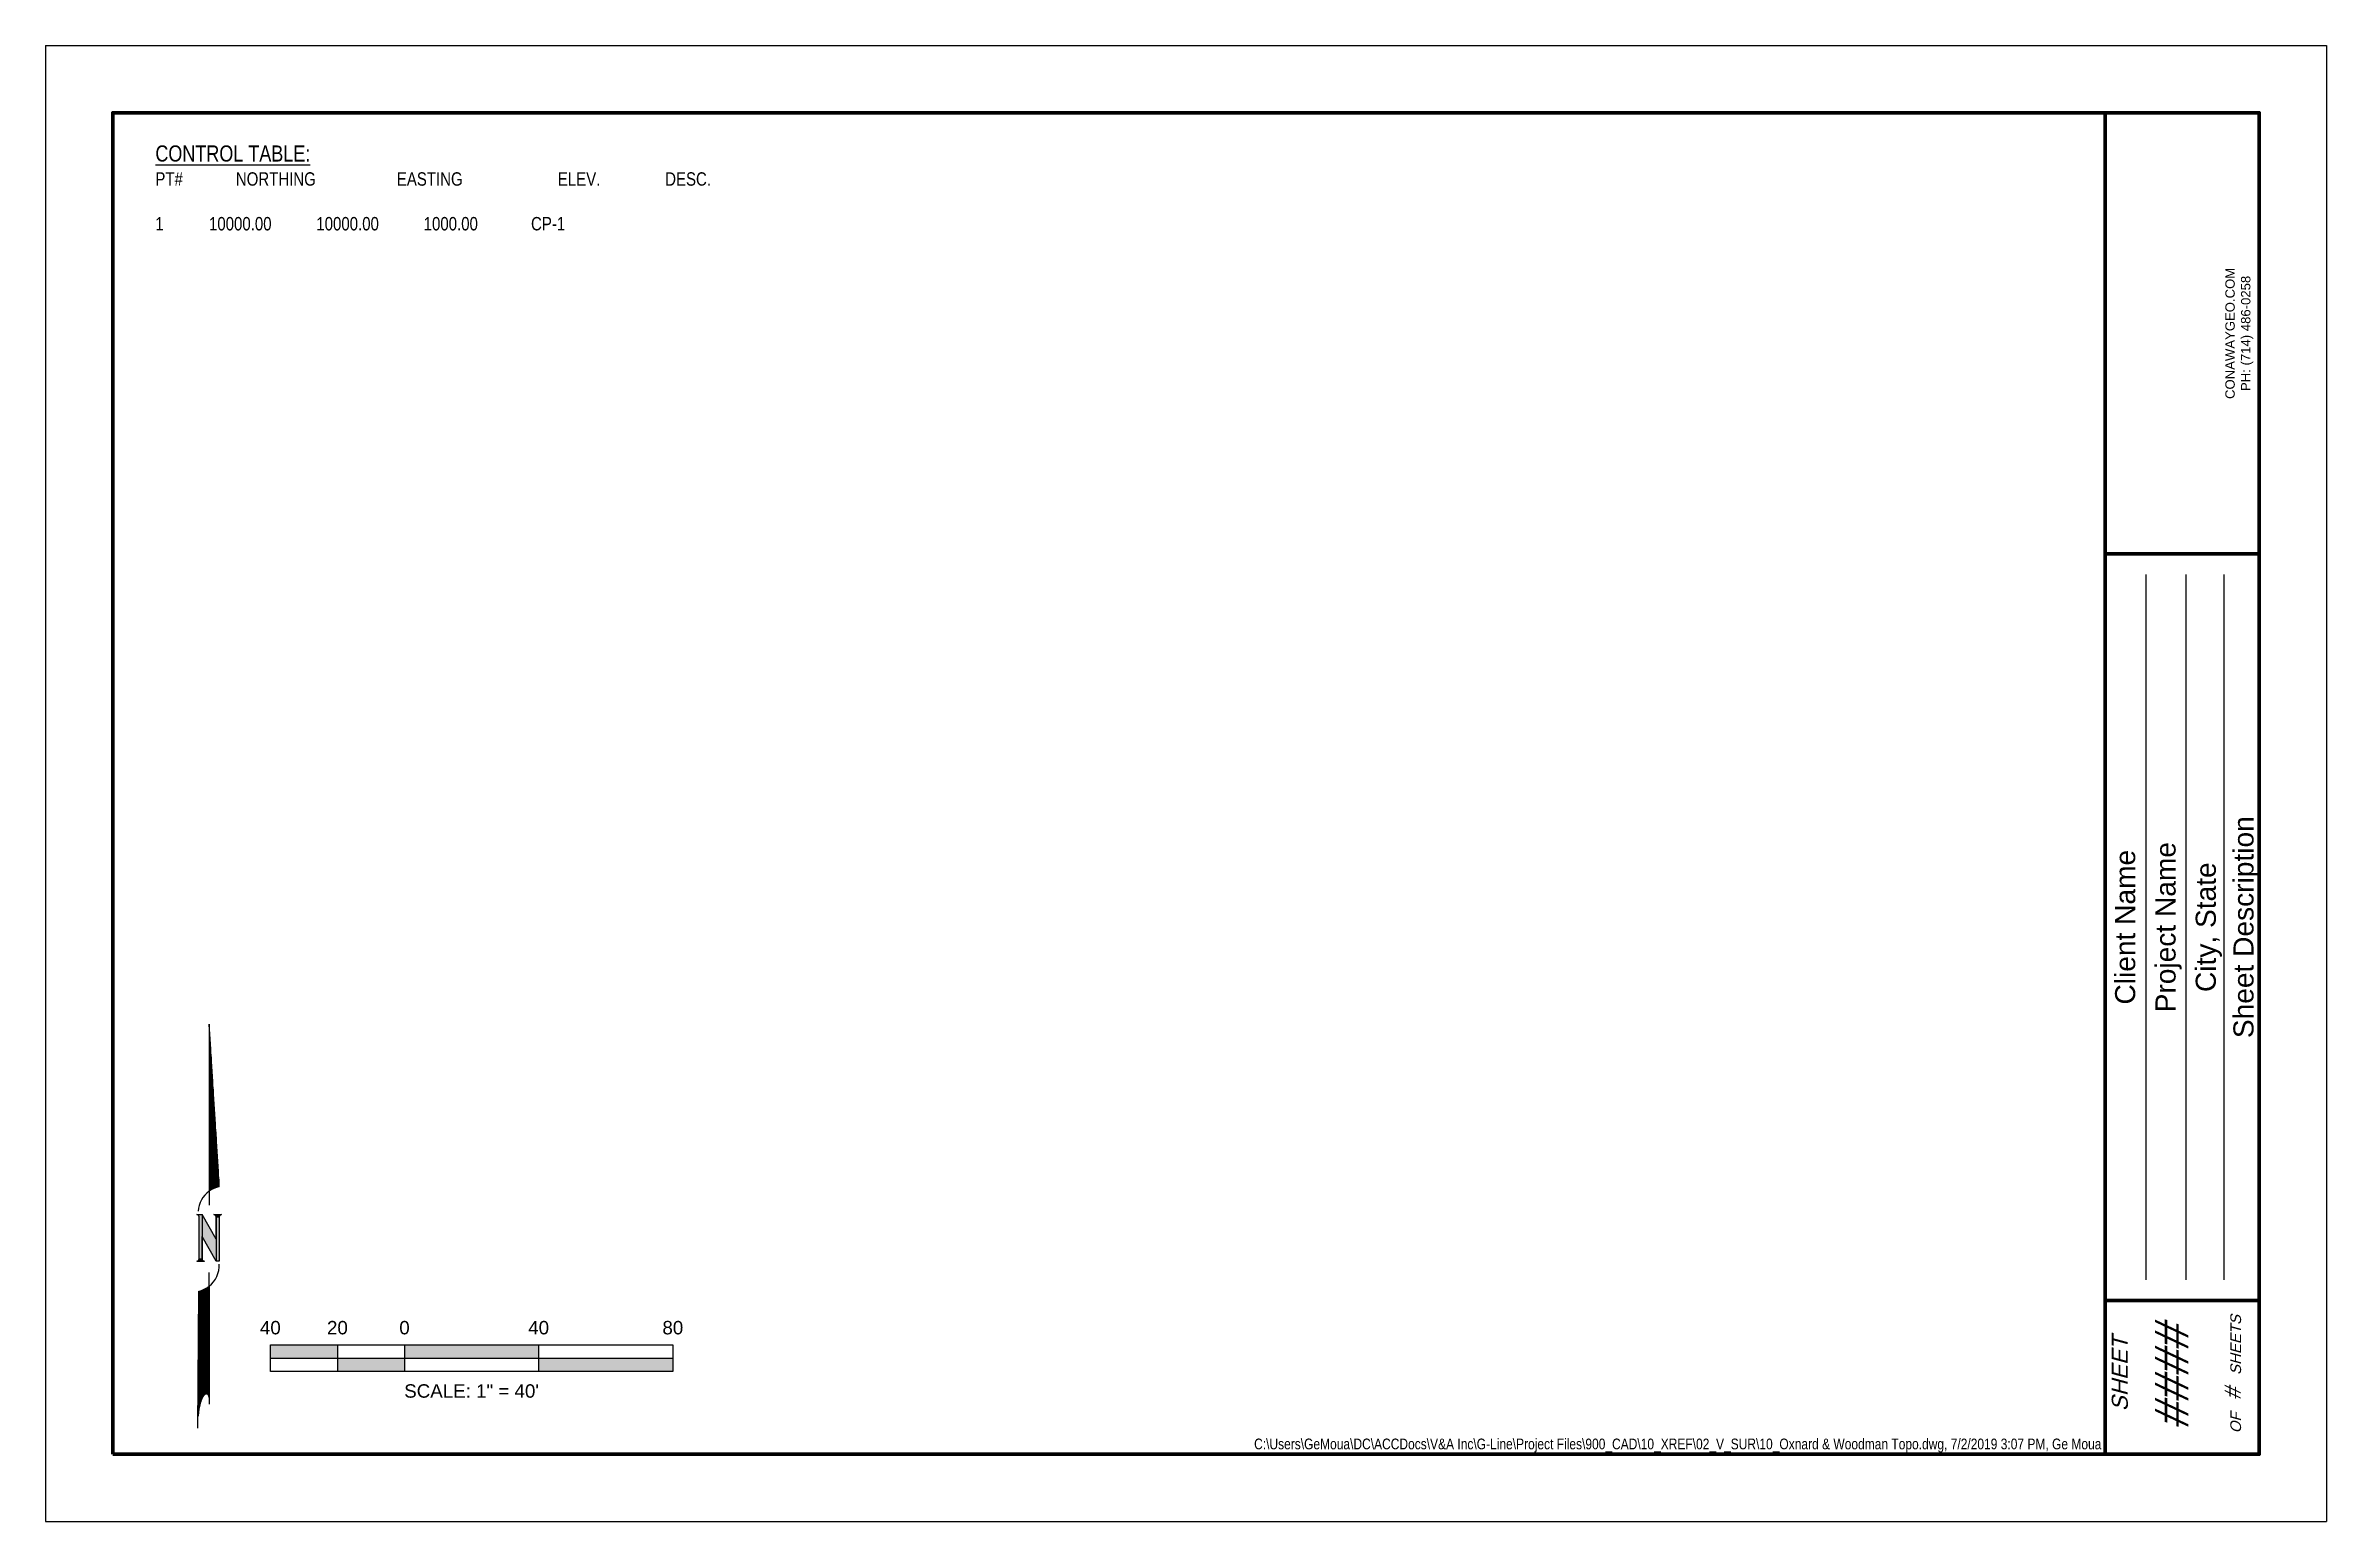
# Paper-space layout '11x17' of a CAD drawing. Header units: feet, sheet in inches. Extents: x 0 to 17, y 0 to 11.
import ezdxf
from ezdxf.enums import TextEntityAlignment as Align

# ---------------------------------------------------------------- set-up
doc = ezdxf.new("R2010")
doc.units = ezdxf.units.FT
doc.header["$MEASUREMENT"] = 0
doc.layers.get('0').update_dxf_attribs({"color": 253})
doc.layers.get('Defpoints').update_dxf_attribs({"color": 253})
for name, color, linetype, lineweight in [('V-ANNO-NRTH-', 253, 'Continuous', 25), ('V-ANNO-SCAL-', 253, 'Continuous', 25), ('V-ANNO-TTLB-ATRB-', 253, 'Continuous', 25), ('V-ANNO-TTLB-HVY-', 253, 'Continuous', 80), ('V-ANNO-TTLB-MED-', 253, 'Continuous', 70), ('V-ANNO-TTLB-TEXT-THN-', 253, 'Continuous', 25), ('V-ANNO-TTLB-THN-', 253, 'Continuous', 25), ('V-DETL-ANNO-', 253, 'Continuous', 25)]:
    doc.layers.add(name, color=color, linetype=linetype, lineweight=lineweight)
doc.styles.add('NCS', font='arial.ttf', dxfattribs={"height": 0.1})
doc.styles.add('NCS1', font='arial.ttf', dxfattribs={"width": 0.8, "height": 0.09375})
doc.styles.get("Standard").update_dxf_attribs({"font": 'arial.ttf'})

# ---------------------------------------------------------------- blocks, each defined once
blk = doc.blocks.new('*U169')
at = {"color": 0}
for p, q in [((0.002, 1.593), (0.002, 0.35)), ((0.077, 0.382), (0.002, 1.593)), ((0.003, 1.556), (0.003, 0.35)), ((0.004, 1.537), (0.004, 0.351)), ((0.005, 1.519), (0.005, 0.352)), ((0.006, 1.5), (0.006, 0.353)), ((0.008, 1.482), (0.008, 0.354)), ((0.009, 1.463), (0.009, 0.354)), ((0.01, 1.444), (0.01, 0.355)), ((0.011, 1.426), (0.011, 0.356)), ((0.012, 1.407), (0.012, 0.357)), ((0.013, 1.388), (0.013, 0.357)), ((0.015, 1.37), (0.015, 0.358)), ((0.016, 1.351), (0.016, 0.359)), ((0.017, 1.333), (0.017, 0.359)), ((0.018, 1.314), (0.018, 0.36)), ((0.019, 1.295), (0.019, 0.361)), ((0.02, 1.277), (0.02, 0.361)), ((0.022, 1.258), (0.022, 0.362)), ((0.023, 1.239), (0.023, 0.363)), ((0.024, 1.221), (0.024, 0.363)), ((0.025, 1.202), (0.025, 0.364)), ((0.026, 1.183), (0.026, 0.364)), ((0.027, 1.165), (0.027, 0.365)), ((0.028, 1.146), (0.028, 0.366)), ((0.03, 1.128), (0.03, 0.366)), ((0.031, 1.109), (0.031, 0.367)), ((0.032, 1.09), (0.032, 0.367)), ((0.033, 1.072), (0.033, 0.368)), ((0.034, 1.053), (0.034, 0.368)), ((0.035, 1.034), (0.035, 0.369)), ((0.037, 1.016), (0.037, 0.369)), ((0.038, 0.997), (0.038, 0.37)), ((0.039, 0.979), (0.039, 0.37)), ((0.04, 0.96), (0.04, 0.371)), ((0.041, 0.941), (0.041, 0.371)), ((0.042, 0.923), (0.042, 0.372)), ((0.044, 0.904), (0.044, 0.372)), ((0.045, 0.885), (0.045, 0.373)), ((0.046, 0.867), (0.046, 0.373)), ((0.047, 0.848), (0.047, 0.374)), ((0.048, 0.829), (0.048, 0.374)), ((0.049, 0.811), (0.049, 0.375)), ((0.051, 0.792), (0.051, 0.375)), ((0.052, 0.774), (0.052, 0.375)), ((0.053, 0.755), (0.053, 0.376)), ((0.054, 0.736), (0.054, 0.376)), ((0.055, 0.718), (0.055, 0.377)), ((0.056, 0.699), (0.056, 0.377)), ((0.057, 0.68), (0.057, 0.377)), ((0.059, 0.662), (0.059, 0.378)), ((0.06, 0.643), (0.06, 0.378)), ((0.061, 0.625), (0.061, 0.378)), ((0.062, 0.606), (0.062, 0.379)), ((0.063, 0.587), (0.063, 0.379)), ((0.064, 0.569), (0.064, 0.379)), ((0.066, 0.55), (0.066, 0.38)), ((0.067, 0.531), (0.067, 0.38)), ((0.068, 0.513), (0.068, 0.38)), ((0.002, 0.35), (0.002, 0.244)), ((0.069, 0.494), (0.069, 0.381)), ((0.07, 0.475), (0.07, 0.381)), ((0.071, 0.457), (0.071, 0.381)), ((0.073, 0.438), (0.073, 0.381)), ((0.074, 0.42), (0.074, 0.382)), ((0.075, 0.401), (0.075, 0.382)), ((-0.091, 0.176), (-0.05, 0.176)), ((-0.088, 0.175), (-0.088, 0.176)), ((-0.086, 0.175), (-0.086, 0.176)), ((-0.085, 0.175), (-0.085, 0.176)), ((-0.084, 0.174), (-0.084, 0.176)), ((-0.083, 0.173), (-0.083, 0.176)), ((-0.082, 0.173), (-0.082, 0.176)), ((-0.081, 0.172), (-0.081, 0.176)), ((-0.079, 0.171), (-0.079, 0.176)), ((-0.078, 0.17), (-0.078, 0.176)), ((-0.077, 0.169), (-0.077, 0.176)), ((-0.076, 0.167), (-0.076, 0.176)), ((-0.075, 0.164), (-0.075, 0.176)), ((-0.05, 0.176), (-0.05, -0.155)), ((0.054, -0.008), (-0.05, 0.176)), ((0.037, 0.176), (0.095, 0.176)), ((0.043, 0.174), (0.088, 0.174)), ((0.045, 0.173), (0.086, 0.173)), ((0.047, 0.172), (0.084, 0.172)), ((0.048, 0.171), (0.083, 0.171)), ((-0.074, 0.158), (-0.074, -0.155)), ((0.054, -0.172), (-0.05, 0.011)), ((-0.05, -0.155), (-0.05, 0.011)), ((0.05, 0.17), (0.082, 0.17)), ((0.051, 0.169), (0.081, 0.169)), ((0.051, 0.167), (0.08, 0.167)), ((0.052, 0.166), (0.079, 0.166)), ((0.053, 0.165), (0.079, 0.165)), ((0.053, 0.164), (0.078, 0.164)), ((0.053, 0.163), (0.078, 0.163)), ((0.054, 0.162), (0.078, 0.162)), ((0.054, 0.16), (0.077, 0.16)), ((0.054, 0.159), (0.077, 0.159)), ((0.054, -0.008), (0.054, 0.159)), ((0.054, 0.158), (0.054, -0.172)), ((0.077, 0.158), (0.077, -0.172)), ((-0.082, -0.17), (-0.042, -0.17)), ((-0.081, -0.169), (-0.043, -0.169)), ((-0.079, -0.167), (-0.045, -0.167)), ((-0.078, -0.166), (-0.046, -0.166)), ((-0.077, -0.165), (-0.047, -0.165)), ((-0.076, -0.163), (-0.048, -0.163)), ((-0.076, -0.164), (-0.048, -0.164)), ((-0.075, -0.16), (-0.049, -0.16)), ((-0.075, -0.162), (-0.049, -0.162)), ((-0.074, -0.156), (-0.05, -0.156)), ((-0.074, -0.157), (-0.05, -0.157)), ((-0.074, -0.158), (-0.05, -0.158)), ((-0.074, -0.159), (-0.05, -0.159)), ((-0.091, -0.172), (-0.033, -0.172)), ((-0.085, -0.171), (-0.039, -0.171)), ((0.002, -0.36), (0.002, -0.256)), ((0.077, -0.172), (0.054, -0.172)), ((-0.082, -1.418), (-0.075, -0.397)), ((-0.076, -0.469), (-0.076, -1.28)), ((-0.075, -0.397), (-0.075, -1.27)), ((-0.074, -0.397), (-0.074, -1.264)), ((-0.072, -0.396), (-0.072, -1.26)), ((-0.071, -0.396), (-0.071, -1.256)), ((-0.07, -0.396), (-0.07, -1.253)), ((-0.069, -0.396), (-0.069, -1.249)), ((-0.068, -0.395), (-0.068, -1.244)), ((-0.067, -0.395), (-0.067, -1.24)), ((-0.065, -0.395), (-0.065, -1.236)), ((-0.064, -0.394), (-0.064, -1.231)), ((-0.063, -0.394), (-0.063, -1.227)), ((-0.062, -0.394), (-0.062, -1.223)), ((-0.061, -0.393), (-0.061, -1.22)), ((-0.06, -0.393), (-0.06, -1.216)), ((-0.059, -0.392), (-0.059, -1.213)), ((-0.057, -0.392), (-0.057, -1.21)), ((-0.056, -0.392), (-0.056, -1.206)), ((-0.055, -0.391), (-0.055, -1.203)), ((-0.054, -0.391), (-0.054, -1.2)), ((-0.053, -0.39), (-0.053, -1.198)), ((-0.052, -0.39), (-0.052, -1.195)), ((-0.05, -0.389), (-0.05, -1.193)), ((-0.049, -0.389), (-0.049, -1.19)), ((-0.048, -0.389), (-0.048, -1.188)), ((-0.047, -0.388), (-0.047, -1.186)), ((-0.046, -0.388), (-0.046, -1.184)), ((-0.045, -0.387), (-0.045, -1.182)), ((-0.043, -0.387), (-0.043, -1.18)), ((-0.042, -0.386), (-0.042, -1.178)), ((-0.041, -0.386), (-0.041, -1.176)), ((-0.04, -0.385), (-0.04, -1.175)), ((-0.039, -0.385), (-0.039, -1.174)), ((-0.038, -0.384), (-0.038, -1.173)), ((-0.036, -0.384), (-0.036, -1.171)), ((-0.035, -0.383), (-0.035, -1.17)), ((-0.034, -0.382), (-0.034, -1.17)), ((-0.033, -0.382), (-0.033, -1.169)), ((-0.032, -0.381), (-0.032, -1.168)), ((-0.031, -0.381), (-0.031, -1.167)), ((-0.03, -0.38), (-0.03, -1.166)), ((-0.028, -0.38), (-0.028, -1.166)), ((-0.027, -0.379), (-0.027, -1.165)), ((-0.026, -0.378), (-0.026, -1.165)), ((-0.025, -0.378), (-0.025, -1.164)), ((-0.024, -0.377), (-0.024, -1.164)), ((-0.023, -0.376), (-0.023, -1.163)), ((-0.021, -0.376), (-0.021, -1.163)), ((-0.02, -0.375), (-0.02, -1.163)), ((-0.019, -0.374), (-0.019, -1.163)), ((-0.018, -0.374), (-0.018, -1.163)), ((-0.017, -0.373), (-0.017, -1.162)), ((-0.016, -0.372), (-0.016, -1.162)), ((-0.014, -0.371), (-0.014, -1.162)), ((-0.013, -0.371), (-0.013, -1.163)), ((-0.012, -0.37), (-0.012, -1.163)), ((-0.011, -0.369), (-0.011, -1.164)), ((-0.01, -0.368), (-0.01, -1.164)), ((-0.009, -0.368), (-0.009, -1.165)), ((-0.007, -0.367), (-0.007, -1.167)), ((-0.006, -0.366), (-0.006, -1.168)), ((-0.005, -0.365), (-0.005, -1.17)), ((-0.004, -0.364), (-0.004, -1.171)), ((-0.003, -0.363), (-0.003, -1.173)), ((-0.002, -0.363), (-0.002, -1.175)), ((-0.001, -0.362), (-0.001, -1.178)), ((0.001, -0.361), (0.001, -1.181)), ((0.002, -0.36), (0.002, -1.239)), ((0.002, -0.487), (0.002, -0.497)), ((-0.077, -0.652), (-0.077, -1.287)), ((-0.078, -0.836), (-0.078, -1.297)), ((-0.079, -1.019), (-0.079, -1.308))]:
    blk.add_line(p, q, dxfattribs=at)
blk.add_lwpolyline([(0.002, -1.188, 0.059141), (0, -1.18, 0.065436), (-0.003, -1.173, 0.041771), (-0.008, -1.166, 0.090044), (-0.011, -1.163, 0.138293), (-0.016, -1.162, 0.075359), (-0.025, -1.164, 0.083197), (-0.036, -1.171, 0.08096), (-0.044, -1.18, 0.039884), (-0.054, -1.2, 0.028173), (-0.064, -1.23, 0.006564), (-0.073, -1.263, 0.026227), (-0.074, -1.272, 0.007382), (-0.075, -1.276, 0.00096), (-0.078, -1.306, 0.011269), (-0.08, -1.328, 0.007475)], format="xyb", dxfattribs=at)
for centre, radius, start, end in [((0.115, 0.192), 0.194, 125.797, 177.8), ((0.115, 0.192), 0.194, 101.3132, 125.797), ((-0.091, 0.158), 0.0174, 0, 90), ((0.037, 0.158), 0.0174, 3.8226, 90), ((0.095, 0.158), 0.0174, 90, 180), ((-0.091, -0.155), 0.0174, 270, 0), ((-0.033, -0.155), 0.0174, 180, 270), ((-0.121, -0.204), 0.198, 308.2798, 2.924), ((-0.121, -0.204), 0.198, 283.2828, 308.2798)]:
    blk.add_arc(centre, radius, start, end, dxfattribs=at)
for points in [[(-0.074, -0.155), (-0.05, -0.155), (-0.074, 0.176), (-0.05, 0.176)], [(0.054, -0.172), (-0.05, 0.011), (0.054, -0.008), (-0.05, 0.176)], [(0.054, -0.172), (0.077, -0.172), (0.054, 0.158), (0.077, 0.158)]]:
    blk.add_solid(points, dxfattribs=at)
blk = doc.blocks.new('*U175')
for p, q in [((-1.5, 0), (-1.5, 0.2)), ((-1.5, 0.2), (1.5, 0.2)), ((-1, 0.2), (-1, 0)), ((-0.5, 0.2), (-0.5, 0)), ((0.5, 0.2), (0.5, 0)), ((1.5, 0.2), (1.5, 0)), ((-1.5, 0.1), (1.5, 0.1)), ((1.5, 0), (-1.5, 0))]:
    blk.add_line(p, q)
for points in [[(-1.5, 0.2), (-1, 0.2), (-1.5, 0.1), (-1, 0.1)], [(-0.5, 0.2), (0.5, 0.2), (-0.5, 0.1), (0.5, 0.1)], [(-1, 0.1), (-0.5, 0.1), (-1, 0), (-0.5, 0)], [(0.5, 0.1), (1.5, 0.1), (0.5, 0), (1.5, 0)]]:
    blk.add_solid(points)
at = {"style": 'NCS1'}
for s, p in [('40', (-1.5, 0.248)), ('20', (-1, 0.248)), ('0', (-0.5, 0.248)), ('40', (0.5, 0.248)), ('80', (1.5, 0.248))]:
    blk.add_text(s, height=0.1, dxfattribs=at).set_placement(p, align=Align.BOTTOM_CENTER)
blk.add_text('SCALE: 1" = 40\'', height=0.1, dxfattribs=at).set_placement((0, -0.094), align=Align.TOP_CENTER)
blk = doc.blocks.new('Company Logo 2')
at = {"color": 2, "insert": (0, -0.459), "char_height": 0.07, "width": 2.88603, "attachment_point": 2, "style": 'NCS'}
blk.add_mtext('CONAWAYGEO.COM\\PPH: (714) 486-0258', dxfattribs=at)
blk = doc.blocks.new('11X17')
at = {"layer": 'Defpoints'}
for p, q in [((0, 11), (17, 11)), ((0, 11), (0, 0)), ((17, 11), (17, 0)), ((0, 0), (17, 0))]:
    blk.add_line(p, q, dxfattribs=at)
at = {"layer": 'V-ANNO-TTLB-MED-'}
for p, q in [((15.35, 0.5), (15.35, 10.5)), ((15.35, 7.211), (16.5, 7.211)), ((15.35, 1.647), (16.5, 1.647))]:
    blk.add_line(p, q, dxfattribs=at)
blk.add_lwpolyline([(0.5, 0.5), (16.5, 0.5), (16.5, 10.5), (0.5, 10.5)], close=True, dxfattribs=at)
at = {"layer": 'V-ANNO-TTLB-THN-'}
for p, q in [((15.656, 1.801), (15.656, 7.057)), ((15.956, 1.801), (15.956, 7.057)), ((16.237, 1.801), (16.237, 7.057))]:
    blk.add_line(p, q, dxfattribs=at)
at = {"layer": 'V-ANNO-TTLB-HVY-', "rotation": 90}
blk.add_blockref('Company Logo 2', (15.788, 8.855), dxfattribs=at)
at = {"layer": 'V-ANNO-TTLB-ATRB-', "style": 'NCS1', "flags": 8}
for tag, p in [('SHEETDESCRIPTION', (16.307, 4.429)), ('PROJECTNAME', (15.726, 4.429)), ('CLIENTNAME', (15.425, 4.429)), ('LOCATION', (16.026, 4.429))]:
    blk.add_attdef(tag, text='', height=0.15, rotation=90, dxfattribs=at).set_placement(p, align=Align.TOP_CENTER)
at = {"layer": 'V-ANNO-TTLB-ATRB-', "style": 'NCS1', "oblique": 15}
blk.add_attdef('SHEET-#', text='', height=0.25, rotation=90, dxfattribs=at).set_placement((15.972, 1.072), align=Align.CENTER)
at = {"layer": 'V-ANNO-TTLB-ATRB-', "oblique": 15}
blk.add_attdef('TOTALSHEETS', text='', height=0.12, rotation=90, dxfattribs=at).set_placement((16.362, 0.951), align=Align.CENTER)
at = {"layer": 'V-ANNO-TTLB-HVY-', "insert": (15.323, 0.513), "char_height": 0.08, "width": 14.81349, "attachment_point": 9, "style": 'NCS1'}
blk.add_mtext('{\\C7;C:\\\\Users\\\\GeMoua\\\\DC\\\\ACCDocs\\\\V&A Inc\\\\G-Line\\\\Project Files\\\\900_CAD\\\\10_XREF\\\\02_V_SUR\\\\10_Oxnard & Woodman Topo.dwg, 7/2/2019 3:07 PM, Ge Moua}', dxfattribs=at)
at = {"layer": 'V-ANNO-TTLB-TEXT-THN-', "oblique": 15}
for s, height, p in [('OF         SHEETS', 0.08, (16.364, 1.098)), ('SHEET', 0.12, (15.52, 1.1))]:
    blk.add_text(s, height=height, rotation=90, dxfattribs=at).set_placement(p, align=Align.CENTER)

psp = doc.layouts.new('11x17')

# ---------------------------------------------------------------- block references
at = {"layer": 'V-ANNO-NRTH-'}
psp.add_blockref('*U169', (1.217, 2.112), dxfattribs=at)
at = {"layer": 'V-ANNO-SCAL-'}
psp.add_blockref('*U175', (3.175, 1.116), dxfattribs=at)
at = {"layer": 'V-ANNO-TTLB-MED-'}
ref = psp.add_blockref('11X17', (0, 0), dxfattribs=at)
ref.add_attrib('CLIENTNAME', 'Client Name', dxfattribs={"layer": 'V-ANNO-TTLB-ATRB-', "height": 0.15, "rotation": 90, "style": 'NCS1'}).set_placement((15.425, 4.429), align=Align.TOP_CENTER)
ref.add_attrib('PROJECTNAME', 'Project Name', dxfattribs={"layer": 'V-ANNO-TTLB-ATRB-', "height": 0.15, "rotation": 90, "style": 'NCS1'}).set_placement((15.726, 4.429), align=Align.TOP_CENTER)
ref.add_attrib('LOCATION', 'City, State', dxfattribs={"layer": 'V-ANNO-TTLB-ATRB-', "height": 0.15, "rotation": 90, "style": 'NCS1'}).set_placement((16.026, 4.429), align=Align.TOP_CENTER)
ref.add_attrib('SHEETDESCRIPTION', 'Sheet Description', dxfattribs={"layer": 'V-ANNO-TTLB-ATRB-', "height": 0.15, "rotation": 90, "style": 'NCS1'}).set_placement((16.307, 4.429), align=Align.TOP_CENTER)
ref.add_attrib('SHEET-#', '####', dxfattribs={"layer": 'V-ANNO-TTLB-ATRB-', "height": 0.25, "rotation": 90, "style": 'NCS1', "oblique": 15}).set_placement((15.972, 1.072), align=Align.CENTER)
ref.add_attrib('TOTALSHEETS', '#', dxfattribs={"layer": 'V-ANNO-TTLB-ATRB-', "height": 0.12, "rotation": 90, "oblique": 15}).set_placement((16.362, 0.951), align=Align.CENTER)

# ---------------------------------------------------------------- texts
at = {"layer": 'V-DETL-ANNO-', "insert": (0.818, 10.256), "char_height": 0.1, "width": 6.72855, "attachment_point": 1, "style": 'NCS1'}
psp.add_mtext('{\\H1.2x;\\L\\C2;CONTROL TABLE:\\P\\pxt6,18,30,38;\\H0.8333x;\\lPT#^INORTHING^IEASTING^IELEV.^IDESC.\\P}\\P1^I10000.00^I10000.00^I1000.00^ICP-1', dxfattribs=at)

doc.saveas('drawing.dxf')
